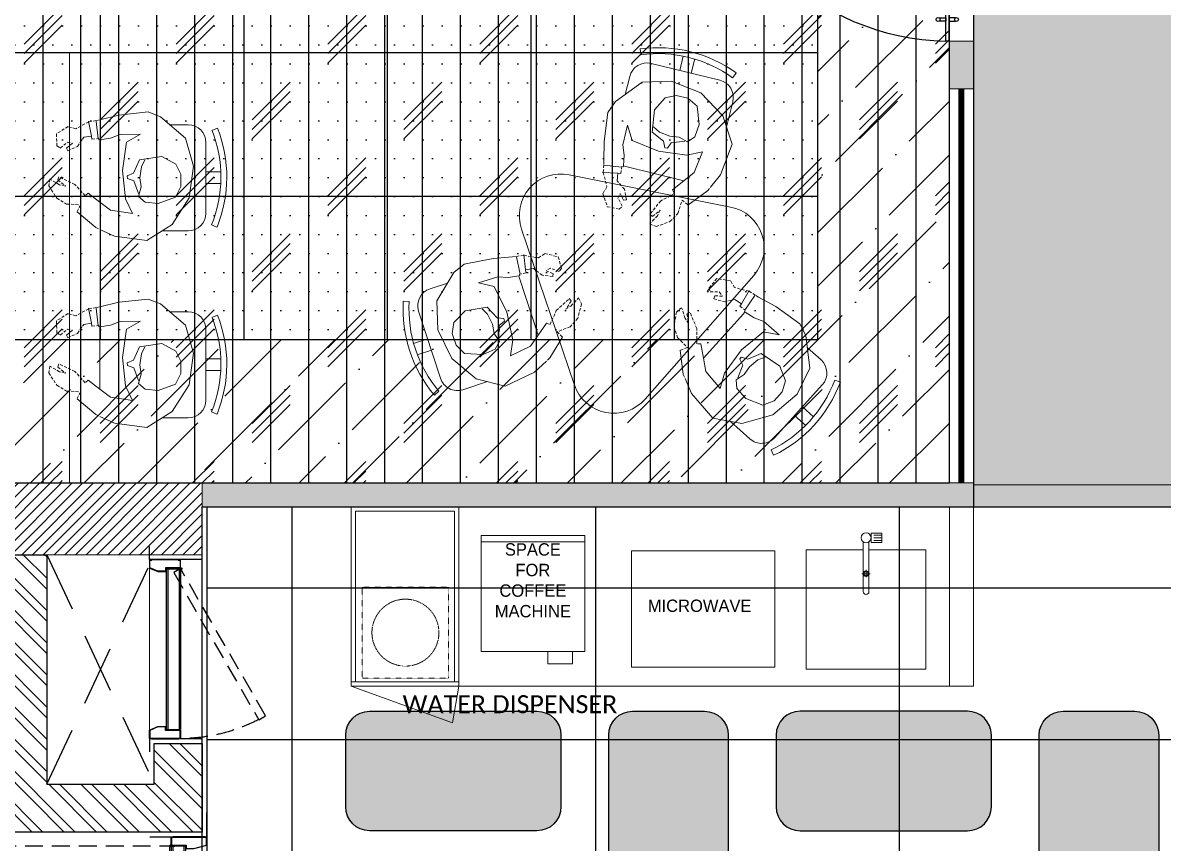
# Model space of a CAD drawing. Header units: millimetres. Extents: x 263321 to 2483465, y 33647 to 614421.
# Drawn here: x 2341647 to 2346416, y 408075 to 411507 of the extents above; entities that cross this region are included whole.
import ezdxf

# ---------------------------------------------------------------- set-up
doc = ezdxf.new("R2010")
doc.units = ezdxf.units.MM
for name, pattern in [('( Hidden )', [0.375, 0.25, -0.125]), ('DASHED', [0.75, 0.5, -0.25]), ('HIDDEN', [0.375, 0.25, -0.125])]:
    doc.linetypes.add(name, pattern=pattern)
for name, color, linetype, lineweight in [('0- WALL', 7, 'Continuous', 30), ('A-DOOR-FULL', 40, 'Continuous', 18), ('A-FURN-HUMAN', 252, 'Continuous', 9), ('A-FURN-MODULAR', 6, 'Continuous', 18), ('A-FURN-MODULAR-', 6, 'Continuous', 9), ('A-FURN-MODULAR-CHAIR', 5, 'Continuous', 5), ('A-FURN-MODULAR-TABLETOP', 250, 'Continuous', 13), ('A-GLASS PARTITION', 5, 'Continuous', 18), ('A-GYPSUM PARTITION', 250, 'Continuous', 35), ('A-PLAN-COLUMN', 3, 'Continuous', 0), ('A-PLAN-RCC-HATCH', 8, 'Continuous', 13), ('A-PLAN-THIN', 251, 'Continuous', 15), ('AI-FURN', 7, 'Continuous', 20), ('EQUIP', 4, 'Continuous', 20), ('FURNITURE', 30, 'Continuous', 5), ('SW-PARTITION GYPSUM', 30, 'Continuous', 18), ('TOA-FL-CPT-1', 8, 'Continuous', 5), ('TOA-FL-CPT-2', 8, 'Continuous', 5)]:
    doc.layers.add(name, color=color, linetype=linetype, lineweight=lineweight)
for name, color, linetype in [('A-PLAN-DOOR', 7, 'Continuous'), ('A-PLAN-HIDDEN', 1, 'HIDDEN'), ('A-PLAN-WALL', 6, 'Continuous'), ('A-PLAN-WALL HATCH', 8, 'Continuous'), ('CEILING TOA', 250, 'Continuous'), ('DOOR', 5, 'Continuous'), ('FLOORING TOA', 7, 'Continuous'), ('TEXT', 250, 'Continuous'), ('TOA-FC-MODULAR', 7, 'Continuous')]:
    doc.layers.add(name, color=color, linetype=linetype)
doc.styles.add('DESIGNOUS', font='calibri.ttf')
doc.styles.add('VERDANA', font='verdana.ttf')

# ---------------------------------------------------------------- blocks, each defined once
blk = doc.blocks.new('A$C3F28102C')
at = {"layer": 'A-PLAN-DOOR'}
h = blk.add_hatch(dxfattribs=at)
h.set_pattern_fill('ANSI31', color=256, style=0)
h.set_pattern_definition([(315, (-1529.3283, 1000.1135), (-0.44194174, -0.44194174), [])])
h.paths.add_polyline_path([(1.3, -14.9), (0, -14.9), (0, 0), (1.3, 0)])
h.paths.add_polyline_path([(1.3, 0.2), (1.3, 0), (0, 0), (0, 1.1, 0.115729)])
h.paths.add_polyline_path([(4.9, -14.9), (3.6, -14.9), (3.6, 0), (4.9, 0)])
h.paths.add_polyline_path([(4.9, 0), (3.6, 0), (3.6, 0.2, 0.115729), (4.9, 1.1)])
at = {"layer": 'A-PLAN-DOOR', "color": 2}
for points in [[(1.3, 0.2), (1.3, -14.9), (0, -14.9), (0, 1.1)], [(3.6, 0.2), (3.6, -14.9), (4.9, -14.9), (4.9, 1.1)]]:
    blk.add_lwpolyline(points, dxfattribs=at)
for radius in [3.42, 2.42]:
    blk.add_circle((2.5, 3.4), radius, dxfattribs=at)
blk = doc.blocks.new('Door 1500 mm')
at = {"layer": 'A-PLAN-DOOR'}
for p, q in [((-749, 144.7), (-749, 149.7)), ((749, 144.7), (749, 149.7)), ((710.4, 59.9), (-710.4, 59.9)), ((-710.4, 59.9), (-710.4, 0)), ((710.4, 53.4), (-710.4, 53.4)), ((-150, 0), (-150, 53.4)), ((710.4, 59.9), (710.4, 0)), ((710.4, 6.5), (-710.4, 6.5)), ((710.4, 0), (-710.4, 0))]:
    blk.add_line(p, q, dxfattribs=at)
for points in [[(-750, -90.3), (-750, -90.3), (-750, 149.7), (-851, 149.7)], [(750, -89.3), (750, 149.7), (851, 149.7)]]:
    blk.add_lwpolyline(points, dxfattribs=at)
for points in [[(-747.5, 1.5), (-715.6, 1.5), (-715.6, 63.4), (-700.6, 63.4), (-700.6, 94.6), (-715.2, 148.2), (-747.5, 148.2), (-747.5, 139.7), (-749, 139.7), (-749, 141.7), (-749, 149.7), (-714.1, 149.7), (-699.1, 94.8), (-699.1, 61.9), (-714.1, 61.9), (-714.1, 0), (-749, 0), (-749, 10), (-747.5, 10)], [(747.5, 1.5), (715.6, 1.5), (715.6, 63.4), (700.6, 63.4), (700.6, 94.6), (715.2, 148.2), (747.5, 148.2), (747.5, 139.7), (749, 139.7), (749, 141.7), (749, 149.7), (714.1, 149.7), (699.1, 94.8), (699.1, 61.9), (714.1, 61.9), (714.1, 0), (749, 0), (749, 10), (747.5, 10)], [(-750, 8), (-749, 8), (-749, 141.7), (-750, 141.7)], [(750, 8), (749, 8), (749, 141.7), (750, 141.7)]]:
    blk.add_lwpolyline(points, close=True, dxfattribs=at)
at = {"layer": 'A-PLAN-DOOR', "linetype": 'HIDDEN', "ltscale": 300}
for points in [[(-711.8, -7), (-678.8, -7), (-678.8, -534.8), (-711.8, -534.8)], [(711.8, -7), (678.8, -7), (678.8, -835.8), (711.8, -835.8)]]:
    blk.add_lwpolyline(points, close=True, dxfattribs=at)
for centre, radius, start, end in [((-678.8, -7), 528.9, 270, 0.757), ((678.8, -7), 828.8, 179.517, 270)]:
    blk.add_arc(centre, radius, start, end, dxfattribs=at)
at = {"layer": 'A-PLAN-DOOR', "extrusion": (0, 0, -1), "yscale": 0.9981851179673188, "zscale": -0.9981851179673188, "rotation": 180}
for p, xscale in [((714.1, 0), 0.9981851179673188), ((-714.1, 0), -0.9981851179673188)]:
    blk.add_blockref('A$C3F28102C', p, dxfattribs=dict(at, xscale=xscale))
blk = doc.blocks.new('shaft door 750')
at = {"layer": 'A-PLAN-DOOR'}
for p, q in [((335.5, 59.8), (-335.5, 59.8)), ((-335.5, 0), (-335.5, 59.8)), ((335.5, 53.4), (-335.5, 53.4)), ((335.5, 0), (335.5, 59.8)), ((335.5, 6.5), (-335.5, 6.5)), ((335.5, 0), (-335.5, 0)), ((-374, -69.8), (-374, -64.8)), ((-374, -64.8), (-374, -69.8))]:
    blk.add_line(p, q, dxfattribs=at)
at = {"layer": 'A-PLAN-DOOR', "linetype": 'HIDDEN', "ltscale": 300}
blk.add_lwpolyline([(336.8, 59.8), (320.3, 31.3), (-295.2, 386.7), (-278.8, 415.2)], close=True, dxfattribs=at)
at = {"layer": 'A-PLAN-DOOR'}
for points in [[(-375, 150), (-375, 150), (-375, -70), (-430, -70)], [(375, 150.2), (375, 150.2), (375, -70), (430, -70)]]:
    blk.add_lwpolyline(points, dxfattribs=at)
for points in [[(-375, 51.9), (-374, 51.9), (-374, -61.8), (-375, -61.8)], [(-372.5, 58.3), (-340.6, 58.3), (-340.6, -3.5), (-325.6, -3.5), (-325.6, -34.7), (-340.2, -68.3), (-372.5, -68.3), (-372.5, -59.8), (-374, -59.8), (-374, -61.8), (-374, -69.8), (-339.1, -69.8), (-324.1, -34.9), (-324.1, -2), (-339.1, -2), (-339.1, 59.8), (-374, 59.8), (-374, 49.9), (-372.5, 49.9)], [(372.5, 58.3), (340.6, 58.3), (340.6, -3.5), (325.6, -3.5), (325.6, -34.7), (340.2, -68.3), (372.5, -68.3), (372.5, -59.8), (374, -59.8), (374, -61.8), (374, -69.8), (339.1, -69.8), (324.1, -34.9), (324.1, -2), (339.1, -2), (339.1, 59.8), (374, 59.8), (374, 49.9), (372.5, 49.9)], [(375, 51.9), (374, 51.9), (374, -61.8), (375, -61.8)]]:
    blk.add_lwpolyline(points, close=True, dxfattribs=at)
at = {"layer": 'A-PLAN-DOOR', "linetype": 'HIDDEN', "ltscale": 300}
blk.add_arc((337.6, 59.8), 711.6, 152.6807, 180, dxfattribs=at)
at = {"layer": 'A-PLAN-THIN'}
for p, q in [((395, 150), (-395, 150)), ((375, -70), (-375, -70))]:
    blk.add_line(p, q, dxfattribs=at)
at = {"layer": 'A-PLAN-DOOR', "xscale": -0.9973404255317604, "yscale": 0.9973404255317604, "zscale": 0.9973404255317604}
blk.add_blockref('A$C3F28102C', (339.1, 59.8), dxfattribs=at)
blk = doc.blocks.new('Block-7 Staircase 2600')
at = {"layer": 'A-PLAN-RCC-HATCH'}
h = blk.add_hatch(dxfattribs=at)
h.set_pattern_fill('ANSI31', color=256, scale=10, angle=180, style=0)
h.set_pattern_definition([(225, (-169211.8, -300357.52), (22.4506403, -22.4506403), [])])
h.paths.add_polyline_path([(-1711.8, 5742.5), (1488.2, 5742.5), (1488.2, 6042.5), (-1711.8, 6042.5)])
at = {"layer": 'A-PLAN-WALL HATCH'}
h = blk.add_hatch(dxfattribs=at)
h.set_pattern_fill('ANSI32', color=256, scale=10, angle=270, style=0)
h.set_pattern_definition([(315, (-169211.8, -300357.52), (67.35192, 67.35192), []), (315, (-169211.8, -300402.42), (67.35192, 67.35192), [])])
h.paths.add_polyline_path([(838.2, 4782.5), (1288.2, 4782.5), (1288.2, 4952.5), (1488.2, 4952.5), (1488.2, 4582.5), (638.2, 4582.5), (638.2, 5742.5), (838.2, 5742.5), (838.2, 4782.5)])
at = {"layer": 'A-PLAN-COLUMN', "elevation": 0}
blk.add_lwpolyline([(-1711.8, 5742.5), (1488.2, 5742.5), (1488.2, 6042.5), (-1711.8, 6042.5)], close=True, dxfattribs=at)
at = {"layer": 'A-PLAN-HIDDEN', "ltscale": 1000}
for p, q in [((838.2, 4782.5), (1288.2, 5742.5)), ((838.2, 5742.5), (1288.2, 4782.5))]:
    blk.add_line(p, q, dxfattribs=at)
at = {"layer": 'A-PLAN-WALL', "elevation": 0}
blk.add_lwpolyline([(838.2, 4782.5), (1288.2, 4782.5), (1288.2, 4952.5), (1488.2, 4952.5), (1488.2, 4582.5), (638.2, 4582.5), (638.2, 5742.5), (838.2, 5742.5), (838.2, 4782.5)], close=True, dxfattribs=at)
at = {"layer": 'A-PLAN-DOOR', "extrusion": (-4.04354e-14, -1.51461e-28, -1), "zscale": -1, "rotation": 90}
blk.add_blockref('shaft door 750', (-1338.2, 5347.5), dxfattribs=at)
at = {"layer": 'A-PLAN-DOOR', "xscale": -1, "rotation": 270}
blk.add_blockref('Door 1500 mm', (1358.5, 3812.5), dxfattribs=at)
blk = doc.blocks.new('CHOREE')
blk.add_blockref('Block-7 Staircase 2600', (-58006, -692.7))
blk = doc.blocks.new('BIG CHOORE')
blk.add_blockref('CHOREE', (-2408, -1909))
blk = doc.blocks.new('Human Figure')
at = {"layer": 'A-FURN-HUMAN', "lineweight": 5}
for p, q in [((4616.22, 5779.49), (4621.49, 5780.21, 0)), ((4616.22, 5779.49), (4621.49, 5780.21, 0)), ((4621.49, 5780.21, 0), (4626.18, 5778.89, 0)), ((4621.49, 5780.21, 0), (4626.18, 5778.89, 0)), ((4611.71, 5776.63, 0), (4616.22, 5779.49)), ((4611.71, 5776.63, 0), (4616.22, 5779.49)), ((4626.18, 5778.89, 0), (4629.77, 5774.69, 0)), ((4626.18, 5778.89, 0), (4629.77, 5774.69, 0)), ((4609.08, 5772.43, 0), (4611.71, 5776.63, 0)), ((4609.08, 5772.43, 0), (4611.71, 5776.63, 0)), ((4629.77, 5774.69, 0), (4630.56, 5772.63, 0)), ((4629.77, 5774.69, 0), (4630.56, 5772.63, 0)), ((4609.78, 5766.99, 0), (4609.08, 5772.43, 0)), ((4609.78, 5766.99, 0), (4609.08, 5772.43, 0)), ((4630.56, 5772.63, 0), (4630.01, 5767.72, 0)), ((4630.56, 5772.63, 0), (4630.01, 5767.72, 0)), ((4626.86, 5771.32, 0), (4626.81, 5767.94)), ((4626.86, 5771.32, 0), (4626.81, 5767.94)), ((4616.02, 5768.83), (4613.59, 5769.99, 0)), ((4613.59, 5769.99, 0), (4614.12, 5766.32, 0)), ((4616.02, 5768.83), (4613.59, 5769.99, 0)), ((4613.59, 5769.99, 0), (4614.12, 5766.32, 0)), ((4620.77, 5768.32, 0), (4616.02, 5768.83)), ((4620.77, 5768.32, 0), (4616.02, 5768.83)), ((4625.5, 5769.01, 0), (4620.77, 5768.32, 0)), ((4625.5, 5769.01, 0), (4620.77, 5768.32, 0)), ((4610.91, 5764.54), (4609.78, 5766.99, 0)), ((4610.91, 5764.54), (4609.78, 5766.99, 0)), ((4626.81, 5767.94), (4626.19, 5766.32, 0)), ((4626.81, 5767.94), (4626.19, 5766.32, 0)), ((4629.26, 5764.54), (4630.01, 5767.72, 0)), ((4629.26, 5764.54), (4630.01, 5767.72, 0)), ((4615.48, 5764.54), (4614.12, 5766.32, 0)), ((4615.48, 5764.54), (4614.12, 5766.32, 0)), ((4625.89, 5764.54), (4626.19, 5766.32, 0)), ((4625.89, 5764.54), (4626.19, 5766.32, 0)), ((4613.88, 5760.76, 0), (4611.23, 5763.85, 0)), ((4613.88, 5760.76, 0), (4611.23, 5763.85, 0)), ((4615.48, 5764.54), (4616.97, 5762.59)), ((4615.48, 5764.54), (4616.97, 5762.59)), ((4626.5, 5763.17, 0), (4626.01, 5763.22, 0)), ((4626.5, 5763.17, 0), (4626.01, 5763.22, 0)), ((4626.32, 5761.85, 0), (4626.5, 5763.17, 0)), ((4626.32, 5761.85, 0), (4626.5, 5763.17, 0))]:
    blk.add_line(p, q, dxfattribs=at)
at = {"layer": 'A-FURN-HUMAN', "linetype": '( Hidden )', "lineweight": 5, "ltscale": 2}
for p, q in [((4611.23, 5763.85, 0), (4610.91, 5764.54, 0)), ((4611.23, 5763.85, 0), (4610.91, 5764.54, 0)), ((4626.01, 5763.22, 0), (4626.14, 5764.36, 0)), ((4626.01, 5763.22, 0), (4626.14, 5764.36, 0)), ((4629.12, 5763.93, 0), (4628.92, 5762.69, 0)), ((4629.12, 5763.93, 0), (4628.92, 5762.69, 0)), ((4629.26, 5764.54, 0), (4629.12, 5763.93, 0)), ((4629.26, 5764.54, 0), (4629.12, 5763.93, 0)), ((4615.02, 5761.34, 0), (4613.88, 5760.76, 0)), ((4615.02, 5761.34, 0), (4613.88, 5760.76, 0)), ((4615.16, 5758.98, 0), (4615.02, 5761.34, 0)), ((4615.16, 5758.98, 0), (4615.02, 5761.34, 0)), ((4616.97, 5762.59), (4616.53, 5762.09)), ((4616.97, 5762.59), (4616.53, 5762.09)), ((4616.53, 5762.09), (4618.44, 5760.37, 0)), ((4616.53, 5762.09), (4618.44, 5760.37, 0)), ((4624.81, 5760.79, 0), (4626.32, 5761.85, 0)), ((4624.81, 5760.79, 0), (4626.32, 5761.85, 0)), ((4628.92, 5762.69, 0), (4627.75, 5760.5, 0)), ((4628.92, 5762.69, 0), (4627.75, 5760.5, 0)), ((4616.12, 5757.36), (4615.16, 5758.98, 0)), ((4616.12, 5757.36), (4615.16, 5758.98, 0)), ((4618.44, 5760.37, 0), (4619.69, 5757.7, 0)), ((4618.44, 5760.37, 0), (4619.69, 5757.7, 0)), ((4624.06, 5759.18, 0), (4624.81, 5760.79, 0)), ((4624.06, 5759.18, 0), (4624.81, 5760.79, 0)), ((4624.51, 5758.96, 0), (4624.06, 5759.18, 0)), ((4624.51, 5758.96, 0), (4624.06, 5759.18, 0)), ((4624.5, 5757.93, 0), (4625.51, 5759.11, 0)), ((4624.5, 5757.93, 0), (4625.51, 5759.11, 0)), ((4625.32, 5759.95, 0), (4624.51, 5758.96, 0)), ((4625.32, 5759.95, 0), (4624.51, 5758.96, 0)), ((4625.51, 5759.11, 0), (4625.32, 5759.95, 0)), ((4625.51, 5759.11, 0), (4625.32, 5759.95, 0)), ((4628.12, 5759.23, 0), (4626.89, 5757.28, 0)), ((4628.12, 5759.23, 0), (4626.89, 5757.28, 0)), ((4627.75, 5760.5, 0), (4628.12, 5759.23, 0)), ((4627.75, 5760.5, 0), (4628.12, 5759.23, 0)), ((4618.19, 5756, 0), (4616.12, 5757.36)), ((4618.19, 5756, 0), (4616.12, 5757.36)), ((4619.17, 5757.51, 0), (4618.16, 5758.8, 0)), ((4618.16, 5758.8, 0), (4618.39, 5757.81, 0)), ((4619.17, 5757.51, 0), (4618.16, 5758.8, 0)), ((4618.16, 5758.8, 0), (4618.39, 5757.81, 0)), ((4618.39, 5757.81, 0), (4619.31, 5756.18, 0)), ((4618.39, 5757.81, 0), (4619.31, 5756.18, 0)), ((4619.69, 5757.7, 0), (4619.17, 5757.51, 0)), ((4619.69, 5757.7, 0), (4619.17, 5757.51, 0)), ((4624.87, 5757.37, 0), (4624.5, 5757.93, 0)), ((4624.87, 5757.37, 0), (4624.5, 5757.93, 0)), ((4626.89, 5757.28, 0), (4624.87, 5757.37, 0)), ((4626.89, 5757.28, 0), (4624.87, 5757.37, 0)), ((4619.31, 5756.18, 0), (4618.19, 5756, 0)), ((4619.31, 5756.18, 0), (4618.19, 5756, 0))]:
    blk.add_line(p, q, dxfattribs=at)
at = {"layer": 'A-FURN-HUMAN', "linetype": '( Hidden )', "lineweight": 5, "ltscale": 3}
for p, q in [((4625.9, 5764.39, 0), (4625.89, 5764.57, 0)), ((4625.9, 5764.39, 0), (4625.89, 5764.57, 0)), ((4626.14, 5764.36, 0), (4625.9, 5764.39, 0)), ((4626.14, 5764.36, 0), (4625.9, 5764.39, 0))]:
    blk.add_line(p, q, dxfattribs=at)
at = {"layer": 'A-FURN-HUMAN', "lineweight": 5, "elevation": 0}
for points in [[(4622.54, 5772.08), (4621.4, 5771.49), (4619.55, 5771.23), (4618.01, 5771.43), (4616.44, 5771.03), (4615.47, 5772.11), (4615.23, 5774.3), (4616.32, 5777.18), (4618.11, 5778.11), (4620.14, 5778.11), (4621.85, 5777.26), (4623.09, 5774.92), (4622.55, 5771.19), (4620.35, 5770.17), (4619.86, 5769.12), (4619.43, 5769.17), (4619.04, 5770.23), (4616.9, 5771)], [(4622.54, 5772.08), (4621.4, 5771.49), (4619.55, 5771.23), (4618.01, 5771.43), (4616.44, 5771.03), (4615.47, 5772.11), (4615.23, 5774.3), (4616.32, 5777.18), (4618.11, 5778.11), (4620.14, 5778.11), (4621.85, 5777.26), (4623.09, 5774.92), (4622.55, 5771.19), (4620.35, 5770.17), (4619.86, 5769.12), (4619.43, 5769.17), (4619.04, 5770.23), (4616.9, 5771)], [(4625.5, 5769.01), (4626.86, 5771.32)], [(4625.5, 5769.01), (4626.86, 5771.32)], [(4626.09, 5764.27), (4629.04, 5763.91)], [(4626.09, 5764.27), (4629.04, 5763.91)], [(4626.5, 5763.17), (4629.02, 5762.63)], [(4626.5, 5763.17), (4629.02, 5762.63)]]:
    blk.add_lwpolyline(points, dxfattribs=at)
at = {"layer": 'A-FURN-MODULAR-CHAIR', "color": 18, "lineweight": 15, "true_color": 0x000000}
for p, q in [((4613.64, 5782.3, 0), (4625.48, 5782.3, 0)), ((4610.68, 5774.98, 0), (4610.68, 5779.34, 0)), ((4628.44, 5779.34, 0), (4628.44, 5776.24, 0))]:
    blk.add_line(p, q, dxfattribs=at)
at = {"layer": 'A-FURN-MODULAR-CHAIR', "lineweight": 15}
for p, q in [((4613.64, 5782.3, 0), (4625.48, 5782.3, 0)), ((4610.68, 5774.98, 0), (4610.68, 5779.34, 0)), ((4628.44, 5779.34, 0), (4628.44, 5776.24, 0))]:
    blk.add_line(p, q, dxfattribs=at)
at = {"layer": 'A-FURN-MODULAR-CHAIR', "color": 18, "lineweight": 15, "true_color": 0x000000, "elevation": 0}
for points in [[(4611.29, 5784.13), (4611.67, 5783.22)], [(4618.58, 5784.79), (4618.58, 5782.3)], [(4620.56, 5784.79), (4620.56, 5782.3)], [(4627.86, 5784.22), (4627.49, 5783.3)]]:
    blk.add_lwpolyline(points, dxfattribs=at)
at = {"layer": 'A-FURN-MODULAR-CHAIR', "lineweight": 15, "elevation": 0}
for points in [[(4611.29, 5784.13), (4611.67, 5783.22)], [(4618.58, 5784.79), (4618.58, 5782.3)], [(4620.56, 5784.79), (4620.56, 5782.3)], [(4627.86, 5784.22), (4627.49, 5783.3)]]:
    blk.add_lwpolyline(points, dxfattribs=at)
at = {"layer": 'A-FURN-MODULAR-CHAIR', "color": 18, "lineweight": 15, "true_color": 0x000000, "elevation": 0}
blk.add_lwpolyline([(4625.89, 5764.57, -0.034638), (4625.48, 5764.54), (4615.48, 5764.54)], format="xyb", dxfattribs=at)
at = {"layer": 'A-FURN-MODULAR-CHAIR', "lineweight": 15, "elevation": 0}
blk.add_lwpolyline([(4625.89, 5764.57, -0.034638), (4625.48, 5764.54), (4615.48, 5764.54)], format="xyb", dxfattribs=at)
at = {"layer": 'A-FURN-MODULAR-CHAIR', "color": 18, "lineweight": 15, "true_color": 0x000000}
for centre, radius, start, end in [((4619.68, 5763.49, 0), 22.29, 68.458, 112.0994), ((4619.68, 5763.49, 0), 21.3, 68.4839, 112.0994), ((4613.64, 5779.34, 0), 2.96, 90.0001, 180.0001), ((4625.48, 5779.34, 0), 2.96, 0.0001, 90.0001)]:
    blk.add_arc(centre, radius, start, end, dxfattribs=at)
at = {"layer": 'A-FURN-MODULAR-CHAIR', "lineweight": 15}
for centre, radius, start, end in [((4619.68, 5763.49, 0), 22.29, 68.458, 112.0994), ((4619.68, 5763.49, 0), 21.3, 68.4839, 112.0994), ((4613.64, 5779.34, 0), 2.96, 90.0001, 180.0001), ((4625.48, 5779.34, 0), 2.96, 0.0001, 90.0001)]:
    blk.add_arc(centre, radius, start, end, dxfattribs=at)
blk = doc.blocks.new('fea')
at = {"layer": 'A-FURN-MODULAR-TABLETOP'}
for p, q in [((37598.24, 23474.06, 0), (37625.55, 23470.37, 0)), ((37590.86, 23464.51, 0), (37601.32, 23439.01, 0)), ((37630.13, 23459.2, 0), (37613.28, 23437.39, 0))]:
    blk.add_line(p, q, dxfattribs=at)
for centre, start, end in [((37597.31, 23467.15, 0), 82.3052, 202.3052), ((37624.62, 23463.46, 0), 322.3052, 82.3052), ((37607.77, 23441.66, 0), 202.3052, 322.3052)]:
    blk.add_arc(centre, 6.97, start, end, dxfattribs=at)
at = {"layer": 'A-FURN-HUMAN', "color": 161, "linetype": 'ByBlock'}
for p, xscale, rotation in [((41140.66, 16984.29, 0), -0.9999999999999998, 349.8129158478097), ((30238.02, 23417.31, 0), -1, 231.5303956231409)]:
    blk.add_blockref('Human Figure', p, dxfattribs=dict(at, xscale=xscale, rotation=rotation))
at = {"layer": 'A-FURN-HUMAN', "color": 161, "linetype": 'ByBlock', "rotation": 111.5602194000297}
blk.add_blockref('Human Figure', (44652.04, 21272.77, 0), dxfattribs=at)
blk = doc.blocks.new('EQUIP-COFFEE MACHINE IN PLAN')
blk.add_line((-25, 0), (-25, -420))
for points in [[(-470, 0), (0, 0), (0, -420), (-470, -420)], [(-470, -270), (-520, -270), (-520, -370), (-470, -370)]]:
    blk.add_lwpolyline(points, close=True)
blk = doc.blocks.new('door-3f-01')
at = {"layer": 'A-FURN-MODULAR-', "color": 252, "linetype": 'DASHED', "ltscale": 120, "true_color": 0x939598}
blk.add_lwpolyline([(0, 0), (-10.2, 0), (-10.2, 5.08), (0, 5.08), (0, 0)], dxfattribs=at)
at = {"layer": 'A-GLASS PARTITION', "color": 5}
blk.add_line((-36, 0), (-36, 4), dxfattribs=at)
at = {"layer": 'DOOR', "elevation": 0}
blk.add_lwpolyline([(-1.95, 37.5), (-1.55, 37.5), (-1.55, 0), (-1.95, 0)], close=True, dxfattribs=at)
at = {"layer": 'DOOR'}
for points in [[(-32.64, 3.74), (-32.64, 2.74), (-33.14, 2.74), (-33.14, 3.74)], [(-32.64, 1.34), (-32.64, 2.34), (-33.14, 2.34), (-33.14, 1.34)]]:
    blk.add_lwpolyline(points, dxfattribs=at)
blk.add_lwpolyline([(-36, 2.34), (-36, 2.74), (0, 2.74), (0, 2.34)], close=True, dxfattribs=at)
for centre in [(-32.89, 3.86), (-32.89, 1.22)]:
    blk.add_circle(centre, 0.278, dxfattribs=at)
at = {"layer": 'DOOR', "color": 252, "true_color": 0x939598}
blk.add_arc((-0.52, 2.04, 0), 35.48, 92.2973, 178.8766, dxfattribs=at)
blk = doc.blocks.new('EQUIPMENT-KITCHEN TAP PLAN')
for p, q in [((-17, 12), (-225, 12)), ((-17, -12), (-225, -12))]:
    blk.add_line(p, q)
at = {"color": 8}
for p, q in [((-10.7, -66.4), (-10.7, -32.4)), ((0, -66.4), (0, -32.4)), ((10.7, -66.4), (10.7, -32.4))]:
    blk.add_line(p, q, dxfattribs=at)
for points in [[(-134.6, 0), (-165.1, 0)], [(-150, -17.8), (-150, 17.8)]]:
    blk.add_lwpolyline(points, dxfattribs=at)
blk.add_lwpolyline([(-19.9, -20.8), (19.9, -20.8), (19.9, -66.4), (-19.9, -66.4)], close=True)
for centre, radius in [((-150, 0), 12), ((-150, 0), 9.12), ((0, 0), 20.8)]:
    blk.add_circle(centre, radius)
blk.add_arc((-225, 0), 12, 90, 270)
blk = doc.blocks.new('EQUIP-WATER DISPENSER IN PLAN')
at = {"linetype": 'HIDDEN', "ltscale": 0.08}
blk.add_lwpolyline([(-180.34, 0), (180.34, 0), (180.34, -381), (-180.34, -381)], close=True, dxfattribs=at)
blk.add_circle((0, -190.5), 140, dxfattribs=at)

msp = doc.modelspace()

# ---------------------------------------------------------------- hatches: boundary and pattern name
at = {"layer": 'A-GYPSUM PARTITION'}
h = msp.add_hatch(color=20, dxfattribs=at)
h.dxf.hatch_style = 1
h.paths.add_polyline_path([(2345622.561, 411230.181), (2345522.561, 411230.181), (2345521.796, 411430.205), (2345621.796, 411430.205)])
h = msp.add_hatch(color=20, dxfattribs=at)
h.dxf.hatch_style = 1
h.paths.add_polyline_path([(2345621.796, 409582.052), (2345521.796, 409582.052), (2342396.796, 409582.052), (2342396.796, 409482.052), (2345621.796, 409482.052), (2345621.796, 409482.348)])
at = {"layer": 'CEILING TOA', "true_color": 0x939598}
h = msp.add_hatch(dxfattribs=at)
h.set_pattern_fill('ANSI36', color=252, scale=50)
h.set_pattern_definition([(45, (13069.08, -8478.74), (84.189901, 308.696304), [396.875, -79.375, 0, -79.375])])
h.paths.add_polyline_path([(2344971.796, 411982.051), (2340171.824, 411982.051), (2340171.81, 410182.052), (2344971.781, 410182.052)], flags=16)
h.paths.add_polyline_path([(2345521.796, 412582.051), (2339596.796, 412582.051), (2339596.796, 409582.052), (2345521.796, 409582.052)])
h = msp.add_hatch(dxfattribs=at)
h.set_pattern_fill('DOTS', color=252, scale=50)
h.set_pattern_definition([(0, (13069.08, -8478.74), (39.6875, 79.375), [0, -79.375])])
h.paths.add_polyline_path([(2344971.796, 411982.051), (2340171.824, 411982.051), (2340171.81, 410182.052), (2344971.781, 410182.052)])
h = msp.add_hatch(color=252, dxfattribs=at)
h.dxf.hatch_style = 1
edge = h.paths.add_edge_path()
edge.add_line((2343097.066, 408627.379), (2343797.066, 408627.379))
edge.add_arc((2343797.066, 408527.379), 100, 0, 90, ccw=False)
edge.add_line((2343897.066, 408527.379), (2343897.066, 408227.373))
edge.add_arc((2343797.066, 408227.373), 100, 270, 360, ccw=False)
edge.add_line((2343797.066, 408127.373), (2343097.066, 408127.373))
edge.add_arc((2343097.066, 408227.373), 100, 180, 270, ccw=False)
edge.add_line((2342997.066, 408227.373), (2342997.066, 408527.379))
edge.add_arc((2343097.066, 408527.379), 100, 90, 180, ccw=False)
h = msp.add_hatch(color=252, dxfattribs=at)
h.dxf.hatch_style = 1
edge = h.paths.add_edge_path()
edge.add_line((2344597.072, 408527.379), (2344597.072, 407827.379))
edge.add_arc((2344497.072, 407827.379), 100, 270, 360, ccw=False)
edge.add_line((2344497.072, 407727.379), (2344197.066, 407727.379))
edge.add_arc((2344197.066, 407827.379), 100, 180, 270, ccw=False)
edge.add_line((2344097.066, 407827.379), (2344097.066, 408527.379))
edge.add_arc((2344197.066, 408527.379), 100, 90, 180, ccw=False)
edge.add_line((2344197.066, 408627.379), (2344497.072, 408627.379))
edge.add_arc((2344497.072, 408527.379), 100, 0, 90, ccw=False)
at = {"layer": 'CEILING TOA', "true_color": 0xe67817}
h = msp.add_hatch(color=30, dxfattribs=at)
h.dxf.hatch_style = 1
edge = h.paths.add_edge_path()
edge.add_line((2345597.072, 408627.379), (2344897.072, 408627.379))
edge.add_arc((2344897.072, 408527.379), 100, 90, 180)
edge.add_line((2344797.072, 408527.379), (2344797.072, 408227.373))
edge.add_arc((2344897.072, 408227.373), 100, 180, 270)
edge.add_line((2344897.072, 408127.373), (2345597.072, 408127.373))
edge.add_arc((2345597.072, 408227.373), 100, 270, 360)
edge.add_line((2345697.072, 408227.373), (2345697.072, 408527.379))
edge.add_arc((2345597.072, 408527.379), 100, 0, 90)
at = {"layer": 'CEILING TOA', "true_color": 0x939598}
h = msp.add_hatch(color=252, dxfattribs=at)
h.dxf.hatch_style = 1
edge = h.paths.add_edge_path()
edge.add_line((2346397.078, 408527.379), (2346397.078, 407827.379))
edge.add_arc((2346297.078, 407827.379), 100, 270, 360, ccw=False)
edge.add_line((2346297.078, 407727.379), (2345997.072, 407727.379))
edge.add_arc((2345997.072, 407827.379), 100, 180, 270, ccw=False)
edge.add_line((2345897.072, 407827.379), (2345897.072, 408527.379))
edge.add_arc((2345997.072, 408527.379), 100, 90, 180, ccw=False)
edge.add_line((2345997.072, 408627.379), (2346297.078, 408627.379))
edge.add_arc((2346297.078, 408527.379), 100, 0, 90, ccw=False)
at = {"layer": 'FLOORING TOA'}
h = msp.add_hatch(dxfattribs=at)
h.set_pattern_fill('LINE', color=6, scale=200, double=1)
h.set_pattern_definition([(0, (2347852.1, 406603.06), (0, 635), [])])
edge = h.paths.add_edge_path()
edge.add_line((2342416.796, 406603.05), (2347852.089, 406603.056))
edge.add_line((2347852.089, 406603.056), (2347852.083, 408732.35))
edge.add_arc((2347102.083, 408732.348), 750, 0.000146, 87.213466)
edge.add_line((2347138.545, 409481.461), (2342416.796, 409481.461))
edge.add_line((2342416.796, 409481.461), (2342416.796, 406603.05))
h = msp.add_hatch(dxfattribs=at)
h.set_pattern_fill('LINE', color=6, scale=400, angle=90, double=1)
h.set_pattern_definition([(90, (2347852.1, 406598.2), (-1270, 8e-14), [])])
edge = h.paths.add_edge_path()
edge.add_line((2342416.796, 406603.05), (2347852.089, 406603.056))
edge.add_line((2347852.089, 406603.056), (2347852.083, 408732.35))
edge.add_arc((2347102.083, 408732.348), 750, 0.000146, 87.213466)
edge.add_line((2347138.545, 409481.461), (2342416.796, 409481.461))
edge.add_line((2342416.796, 409481.461), (2342416.796, 406603.05))
at = {"layer": 'TOA-FC-MODULAR'}
h = msp.add_hatch(dxfattribs=at)
h.set_pattern_fill('_USER', color=8, scale=600, double=1, pattern_type=0)
h.set_pattern_definition([(0, (2344971.8, 410182.05), (0, 600), []), (90, (2344971.8, 410182.05), (-600, 4e-14), [])])
h.paths.add_polyline_path([(2344971.796, 411982.051), (2340171.824, 411982.051), (2340171.81, 410182.052), (2344971.781, 410182.052)])
at = {"layer": 'TOA-FL-CPT-1', "true_color": 0xc7c8ca}
h = msp.add_hatch(dxfattribs=at)
h.set_pattern_fill('AR-PARQ1', color=9, scale=3)
h.set_pattern_definition([(90, (90021.1, 24147), (-914.4, 914.4), [914.4, -914.4]), (90, (90173.5, 24147), (-914.4, 914.4), [914.4, -914.4]), (90, (90325.9, 24147), (-914.4, 914.4), [914.4, -914.4]), (90, (90478.3, 24147), (-914.4, 914.4), [914.4, -914.4]), (90, (90630.7, 24147), (-914.4, 914.4), [914.4, -914.4]), (90, (90783.1, 24147), (-914.4, 914.4), [914.4, -914.4]), (90, (90935.5, 24147), (-914.4, 914.4), [914.4, -914.4]), (0, (90021.1, 25061.4), (914.4, -914.4), [914.4, -914.4]), (0, (90021.1, 25213.8), (914.4, -914.4), [914.4, -914.4]), (0, (90021.1, 25366.2), (914.4, -914.4), [914.4, -914.4]), (0, (90021.1, 25518.6), (914.4, -914.4), [914.4, -914.4]), (0, (90021.1, 25671), (914.4, -914.4), [914.4, -914.4]), (0, (90021.1, 25823.4), (914.4, -914.4), [914.4, -914.4]), (0, (90021.1, 25975.8), (914.4, -914.4), [914.4, -914.4])])
edge = h.paths.add_edge_path()
edge.add_arc((2396128.727, -119195.432), 546828.493, 90.92532943, 95.29958843)
edge.add_line((2345621.769, 425295.567), (2345621.769, 409482.052))
edge.add_line((2345621.769, 409482.052), (2347129.201, 409481.857))
edge.add_arc((2347102.083, 408732.348), 750, 0, 87.9279, ccw=False)
edge.add_line((2347852.083, 408732.348), (2347852.23, 389991.103))
edge.add_line((2347852.23, 389991.103), (2342396.706, 389991.103))
edge.add_line((2342396.706, 389991.103), (2342397.172, 380682.159))
edge.add_line((2342397.172, 380682.159), (2351396.796, 380682.159))
edge.add_line((2351396.796, 380682.159), (2351396.796, 379682.052))
edge.add_line((2351396.796, 379682.052), (2350496.796, 379682.052))
edge.add_line((2350496.796, 379682.052), (2350496.796, 377891.004))
edge.add_arc((2372893.597, 61240.666), 317441.417, 85.95303216, 94.04581501, ccw=False)
edge.add_line((2395296.77, 377890.553), (2395296.77, 379682.052))
edge.add_line((2395296.77, 379682.052), (2394396.796, 379682.052))
edge.add_line((2394396.796, 379682.052), (2394396.796, 380682.052))
edge.add_line((2394396.796, 380682.052), (2405177.531, 380682.052))
edge.add_line((2405177.531, 380682.052), (2405177.531, 389182.052))
edge.add_line((2405177.531, 389182.052), (2406496.796, 389182.052))
edge.add_line((2406496.796, 389182.052), (2406496.796, 383082.052))
edge.add_line((2406496.796, 383082.052), (2408136.796, 383082.052))
edge.add_line((2408136.796, 383082.052), (2408136.796, 389182.052))
edge.add_line((2408136.796, 389182.052), (2413779.159, 389181.861))
edge.add_line((2413779.159, 389181.861), (2414010.251, 390682.052))
edge.add_line((2414010.251, 390682.052), (2405396.796, 390682.052))
edge.add_line((2405396.796, 390682.052), (2405396.796, 411581.926))
edge.add_line((2405396.796, 411581.926), (2403146.796, 411581.926))
edge.add_arc((2403146.796, 411881.926), 300, 180, 270, ccw=False)
edge.add_line((2402846.796, 411881.926), (2402846.796, 413382.052))
edge.add_arc((2403146.796, 413382.052), 300, 90, 180, ccw=False)
edge.add_line((2403146.796, 413682.052), (2417553.202, 413682.052))
edge.add_line((2417553.202, 413682.052), (2417799.7, 415282.257))
edge.add_line((2417799.7, 415282.257), (2411837.001, 415281.729))
edge.add_line((2411837.001, 415281.729), (2411837.001, 417657.174))
edge.add_line((2411837.001, 417657.174), (2416421.528, 417657.174))
edge.add_line((2416421.528, 417657.174), (2416421.528, 418657.174))
edge.add_line((2416421.528, 418657.174), (2411836.796, 418657.174))
edge.add_line((2411836.796, 418657.174), (2411836.796, 421262.052))
edge.add_line((2411836.796, 421262.052), (2410296.796, 421262.052))
edge.add_line((2410296.796, 421262.052), (2410296.796, 415281.575))
edge.add_line((2410296.796, 415281.575), (2402846.796, 415281.575))
edge.add_line((2402846.796, 415281.575), (2402846.796, 424532.052))
edge.add_line((2402846.796, 424532.052), (2402846.796, 424581.286))
edge.add_line((2402846.796, 424581.286), (2395396.796, 424582.052))
edge.add_line((2395396.796, 424582.052), (2395396.796, 423682.052))
edge.add_line((2395396.796, 423682.052), (2394396.796, 423682.052))
edge.add_line((2394396.796, 423682.052), (2394396.796, 424581.86))
edge.add_line((2394396.796, 424581.86), (2387296.514, 424582.052))
edge.add_line((2387296.514, 424582.052), (2387297.806, 427561.749))
h.paths.add_polyline_path([(2357571.796, 409582.052), (2403896.373, 409582.052), (2403899.547, 394952.31), (2375096.795, 394783.782), (2375096.795, 396862.052), (2373596.796, 396864.771), (2373596.796, 394782.052), (2369971.795, 394800.838), (2370046.875, 396862.052), (2368385.069, 396703.686), (2368471.796, 394819.625), (2357571.796, 394782.052)], flags=16)
h.paths.add_polyline_path([(2363596.796, 414832.306), (2384296.459, 414782.218), (2384296.434, 411581.926), (2384538.462, 411581.927), (2384538.462, 409582.052), (2378653.494, 409582.052), (2378650.056, 411581.898), (2363596.796, 411631.98)], flags=16)
h.paths.add_polyline_path([(2392707.043, 411682.849), (2384396.821, 411683.632), (2384396.821, 414782.218), (2392707.043, 414781.434)], flags=16)
h.paths.add_polyline_path([(2400346.796, 422010.357), (2401546.802, 422010.357), (2401546.802, 416210.358), (2400346.796, 416210.358)], flags=16)
h.paths.add_polyline_path([(2349453.189, 392877.837), (2349451.159, 392879.273), (2349451.159, 390061.804), (2349453.189, 390060.368)], flags=16)
h.paths.add_polyline_path([(2379396.791, 389980.182), (2384396.796, 389980.182), (2384396.796, 392980.182), (2379396.791, 392980.182)], flags=16)
at = {"layer": 'TOA-FL-CPT-2', "lineweight": -3}
h = msp.add_hatch(dxfattribs=at)
h.set_pattern_fill('CORK', color=4, scale=50, angle=270)
h.set_pattern_definition([(270, (90021.14, 24146.98), (158.75, -3e-14), []), (45, (89941.76, 24067.6), (-317.50014, 317.50014), [224.5065, -224.5065]), (45, (89941.76, 24027.9), (-317.50014, 317.50014), [224.5065, -224.5065]), (45, (89941.76, 23988.23), (-317.50014, 317.50014), [224.5065, -224.5065])])
h.paths.add_polyline_path([(2345521.796, 412582.051), (2339396.796, 412582.051), (2339396.796, 409582.052), (2345521.796, 409582.052)])

# ---------------------------------------------------------------- linework, layer by layer
at = {"layer": '0- WALL', "linetype": 'ByBlock'}
msp.add_line((2342396.811, 408732.114), (2342396.796, 409482.052), dxfattribs=at)
at = {"layer": 'A-FURN-MODULAR'}
msp.add_lwpolyline([(2345185.173, 409302.736), (2345423.173, 409302.736), (2345423.173, 408802.736), (2344923.173, 408802.736), (2344923.173, 409302.736), (2345161.173, 409302.736)], dxfattribs=at)
at = {"layer": 'A-FURN-MODULAR-TABLETOP', "lineweight": 0, "ltscale": 12}
msp.add_line((2345621.796, 409574.475), (2347102.083, 409574.475), dxfattribs=at)
at = {"layer": 'A-FURN-MODULAR-TABLETOP', "lineweight": 20, "elevation": 0}
msp.add_lwpolyline([(2341091.543, 409581.731), (2341091.543, 411381.731), (2341841.543, 411381.731), (2341841.543, 409581.731)], close=True, dxfattribs=at)
at = {"layer": 'A-GLASS PARTITION', "linetype": 'ByBlock', "ltscale": 5, "elevation": 0}
msp.add_lwpolyline([(2345621.796, 409582.052), (2345622.561, 411230.181), (2345522.561, 411230.181), (2345521.796, 409582.052)], close=True, dxfattribs=at)
at = {"layer": 'A-GLASS PARTITION', "linetype": 'ByBlock', "ltscale": 5, "const_width": 25, "elevation": 0}
msp.add_lwpolyline([(2345571.796, 409582.052), (2345571.795, 411230.181)], dxfattribs=at)
at = {"layer": 'AI-FURN', "elevation": 0}
for points in [[(2343019.925, 408732.392), (2343469.925, 408732.392), (2343469.925, 409482.052), (2343019.925, 409482.052)], [(2343037.925, 408750.392), (2343451.925, 408750.392), (2343451.925, 409464.052), (2343037.925, 409464.052)], [(2343469.925, 409482.052), (2345521.796, 409482.052), (2345521.796, 408732.392), (2343469.925, 408732.392)], [(2345521.796, 409482.052), (2345621.796, 409482.052), (2345621.796, 408732.392), (2345521.796, 408732.392)], [(2343469.925, 408732.392), (2343019.925, 408732.392), (2343019.925, 408750.392), (2343469.925, 408750.392)]]:
    msp.add_lwpolyline(points, close=True, dxfattribs=at)
msp.add_lwpolyline([(2343469.925, 408732.392), (2343443.035, 408579.167), (2343019.925, 408732.392)], dxfattribs=at)
at = {"layer": 'CEILING TOA', "elevation": 0}
for points in [[(2345521.796, 412582.051), (2339596.785, 412582.051), (2339596.785, 409582.052), (2345521.796, 409582.052)], [(2344971.796, 411982.051), (2340171.824, 411982.051), (2340171.824, 410182.052), (2344971.796, 410182.052)]]:
    msp.add_lwpolyline(points, close=True, dxfattribs=at)
at = {"layer": 'CEILING TOA'}
for points, elevation in [([(2342396.796, 409482.052), (2347102.083, 409482.348, -0.41421356), (2347852.083, 408732.348), (2347852.083, 406598.18), (2342396.796, 406598.18)], 0), ([(2343097.066, 408627.379), (2343797.066, 408627.379, -0.41421356), (2343897.066, 408527.379), (2343897.066, 408227.373, -0.41421356), (2343797.066, 408127.373), (2343097.066, 408127.373, -0.41421356), (2342997.066, 408227.373), (2342997.066, 408527.379, -0.41421356)], 0.016), ([(2344597.072, 408527.379), (2344597.072, 407827.379, -0.41421356), (2344497.072, 407727.379), (2344197.066, 407727.379, -0.41421356), (2344097.066, 407827.379), (2344097.066, 408527.379, -0.41421356), (2344197.066, 408627.379), (2344497.072, 408627.379, -0.41421356)], 0.016), ([(2345597.072, 408627.379), (2344897.072, 408627.379, 0.41421356), (2344797.072, 408527.379), (2344797.072, 408227.373, 0.41421356), (2344897.072, 408127.373), (2345597.072, 408127.373, 0.41421356), (2345697.072, 408227.373), (2345697.072, 408527.379, 0.41421356)], 0.016), ([(2346397.078, 408527.379), (2346397.078, 407827.379, -0.41421356), (2346297.078, 407727.379), (2345997.072, 407727.379, -0.41421356), (2345897.072, 407827.379), (2345897.072, 408527.379, -0.41421356), (2345997.072, 408627.379), (2346297.078, 408627.379, -0.41421356)], 0.016)]:
    msp.add_lwpolyline(points, format="xyb", close=True, dxfattribs=dict(at, elevation=elevation))
at = {"layer": 'EQUIP', "color": 8, "elevation": 0}
msp.add_lwpolyline([(2344191.799, 409298.845), (2344191.799, 408811.027), (2344791.57, 408811.027), (2344791.57, 409298.845)], close=True, dxfattribs=at)
at = {"layer": 'FLOORING TOA', "elevation": 0}
msp.add_lwpolyline([(2387297.806, 427561.749, 0.01908862), (2345621.769, 425295.567), (2345621.769, 409482.052), (2347129.201, 409481.857, -0.40366033), (2347852.083, 408732.348), (2347852.23, 389991.103), (2342396.706, 389991.103), (2342397.172, 380682.159), (2351396.796, 380682.159), (2351396.796, 379682.052), (2350496.796, 379682.052), (2350496.796, 377891.004, -0.03532611), (2395296.77, 377890.553)], format="xyb", dxfattribs=at)
msp.add_lwpolyline([(2345521.796, 412582.051), (2339396.796, 412582.051), (2339396.796, 409582.052), (2345521.796, 409582.052)], close=True, dxfattribs=at)
for points in [[(2342396.796, 409482.052), (2347123.148, 409482.052, -0.40601012), (2347852.083, 408732.348), (2347852.083, 406582.052), (2342396.796, 406582.052)], [(2342416.796, 406603.05), (2347852.089, 406603.056), (2347852.083, 408732.35, 0.40003888), (2347138.545, 409481.461), (2342416.796, 409481.461)]]:
    msp.add_lwpolyline(points, format="xyb", close=True, dxfattribs=at)
at = {"layer": 'FURNITURE', "elevation": 0}
msp.add_lwpolyline([(2345521.796, 409748.294), (2345521.796, 409582.052)], dxfattribs=at)
at = {"layer": 'SW-PARTITION GYPSUM', "color": 18, "ltscale": 5, "true_color": 0x000000, "elevation": 0}
msp.add_lwpolyline([(2345522.561, 411230.181), (2345521.795, 411430.205), (2345621.795, 411430.205), (2345622.561, 411230.181)], dxfattribs=at)
msp.add_lwpolyline([(2342396.796, 409582.052), (2345621.796, 409582.052), (2345621.796, 409482.052), (2342396.796, 409482.052)], close=True, dxfattribs=at)

# ---------------------------------------------------------------- block references
msp.add_blockref('BIG CHOORE', (2401322.534, 406141.239))
at = {"layer": 'A-DOOR-FULL', "linetype": 'Continuous', "xscale": 29.16666484490015, "yscale": 29.16666484490015, "zscale": 29.16666484490015, "rotation": 89.99989653425757}
msp.add_blockref('door-3f-01', (2345586.94, 412480.205), dxfattribs=at)
at = {"layer": 'A-FURN-MODULAR', "rotation": 90.00000000000001}
msp.add_blockref('EQUIPMENT-KITCHEN TAP PLAN', (2345173.173, 409352.736), dxfattribs=at)
at = {"layer": 'A-FURN-MODULAR', "xscale": -1, "rotation": 180}
msp.add_blockref('EQUIP-WATER DISPENSER IN PLAN', (2343246.874, 408765.517, 0), dxfattribs=at)
at = {"layer": 'A-FURN-MODULAR-', "xscale": 25, "yscale": 25, "zscale": 25, "rotation": 356.4178135984711}
msp.add_blockref('fea', (1369145.033, -116105.04, 0), dxfattribs=at)
at = {"layer": 'A-FURN-MODULAR-TABLETOP', "color": 161, "linetype": 'ByBlock', "xscale": -25.00000000000001, "yscale": 25.00000000000001, "zscale": 25.00000000000001, "rotation": 269.9927106897313}
for p in [(2197840.661, 295388.314, 0), (2197840.661, 294606.05, 0)]:
    msp.add_blockref('Human Figure', p, dxfattribs=at)
at = {"layer": 'EQUIP', "color": 8, "xscale": 1.032811775649019, "yscale": 1.032811775649019, "zscale": 1.032811775649019, "rotation": 89.99674453770484}
msp.add_blockref('EQUIP-COFFEE MACHINE IN PLAN', (2343563.371, 409362.394, 0), dxfattribs=at)

# ---------------------------------------------------------------- texts
at = {"layer": 'EQUIP', "color": 8, "char_height": 51.64059, "width": 145.62646, "attachment_point": 5, "rotation": 0.003255, "style": 'VERDANA'}
for s, insert in [('{\\fCentury Gothic|b0|i0|c0|p34;SPACE FOR ^JCOFFEE MACHINE }', (2343779.846, 409174.69, 0)), ('{\\fCentury Gothic|b0|i0|c0|p34;MICROWAVE}', (2344477.286, 409068.086, 0))]:
    msp.add_mtext(s, dxfattribs=dict(at, insert=insert))
at = {"layer": 'TEXT', "color": 251, "linetype": 'Continuous', "insert": (2344971.471, 408694.191, -72561.945), "char_height": 75, "width": 2575.40222, "attachment_point": 3, "style": 'DESIGNOUS'}
msp.add_mtext('\\pxqc;WATER DISPENSER', dxfattribs=at)

doc.saveas('drawing.dxf')
